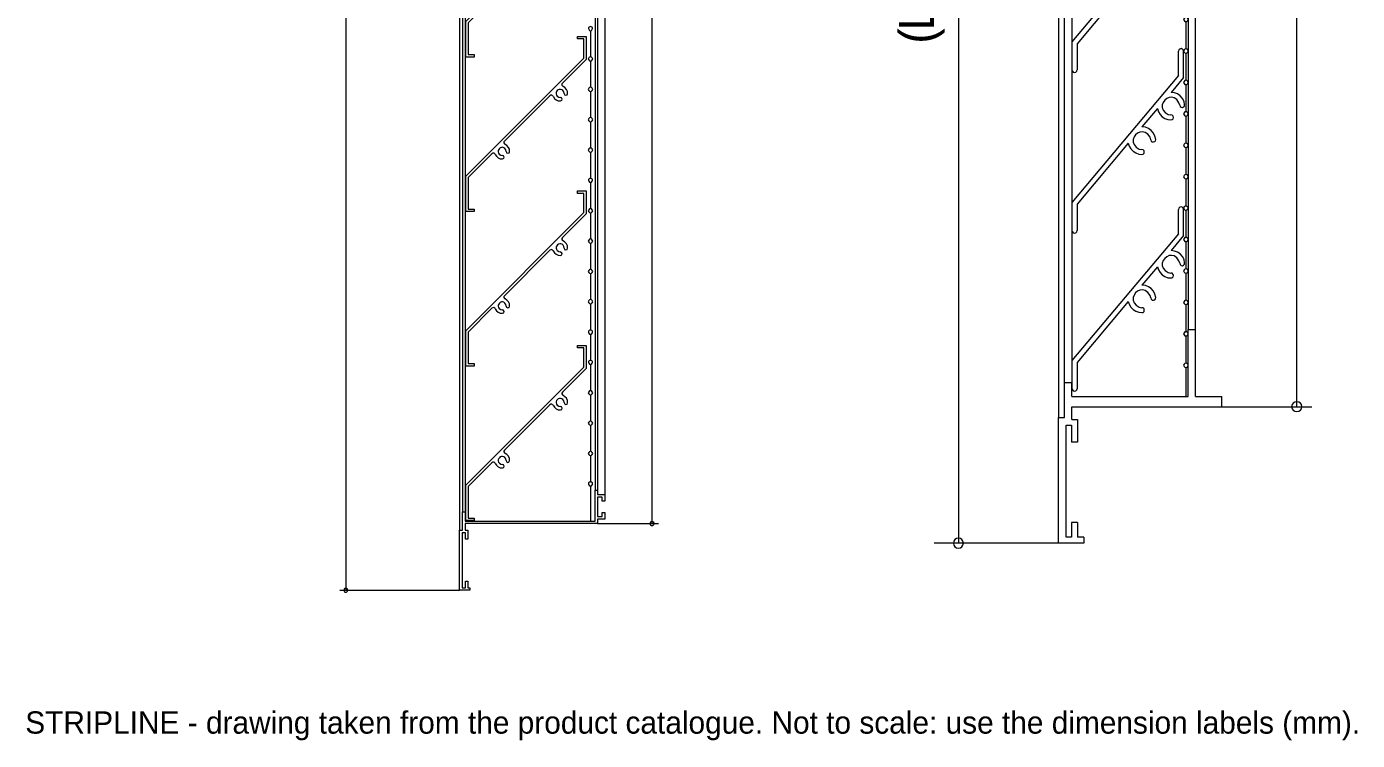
# Model space of a CAD drawing. Extents: x 0 to 239, y -13 to 292.
# Drawn here: x 0.2 to 238.8, y -13.2 to 114.8 of the extents above; entities that cross this region are included whole.
import ezdxf

# ---------------------------------------------------------------- set-up
doc = ezdxf.new("R2010")
doc.units = 0
for name, color, linetype in [('GEOMETRY', 7, 'Continuous'), ('NOTE', 1, 'Continuous'), ('TEXT', 7, 'Continuous')]:
    doc.layers.add(name, color=color, linetype=linetype)

msp = doc.modelspace()

# ---------------------------------------------------------------- linework, layer by layer
at = {"layer": 'GEOMETRY', "lineweight": 13}
for points in [[(57.47, 260.39), (57.47, 13.73)], [(167.32, 251.19), (167.32, 22.16)], [(77.85, 249.63), (77.85, 24.48)], [(112.37, 25.69), (112.37, 248.42)], [(78.39, 246.31), (78.39, 27.8)], [(78.86, 246.31), (78.86, 27.8)], [(102.17, 242.44), (102.17, 31.68)], [(102.6, 242.44), (102.6, 30.89)], [(103.89, 243.22), (103.89, 30.89)], [(185.27, 228.66), (185.27, 44.68)], [(227.96, 46.62), (227.96, 226.67)], [(186.34, 50.97), (186.34, 222.37)], [(187.67, 222.37), (187.67, 50.97)], [(208.49, 212.84), (208.49, 60.5)], [(209.82, 60.5), (209.82, 212.84)], [(84.26, 119.58), (84.18, 119.73), (83.99, 119.81), (83.83, 119.81), (83.67, 119.69), (79.41, 115.47), (79.41, 109.8), (80.47, 109.8), (80.47, 109.34), (78.98, 109.34), (78.98, 115.71), (100.13, 136.86), (100.13, 140.34), (99.04, 140.34), (99.04, 140.77), (100.56, 140.77), (100.56, 136.62), (96.34, 132.36)], [(206.77, 134.82), (187.67, 112.07)], [(197.77, 122.7), (188.59, 111.72)], [(101.35, 114.06), (101.54, 114.1), (101.67, 114.32), (101.72, 114.49), (101.69, 114.62), (101.6, 114.72), (101.49, 114.78), (101.35, 114.8), (101.21, 114.78), (101.09, 114.72), (101, 114.63), (100.98, 114.49), (101.02, 114.32), (101.15, 114.1), (101.35, 114.06), (101.35, 109.37)], [(208.07, 115.69), (208.25, 115.73), (208.41, 115.88), (208.49, 116.07), (208.41, 116.26), (208.25, 116.41), (208.07, 116.45), (207.88, 116.41), (207.76, 116.26), (207.69, 116.07), (207.76, 115.88), (207.88, 115.73), (208.07, 115.69), (208.07, 110.81)], [(84.26, 91.89), (84.18, 92.01), (83.99, 92.09), (83.83, 92.09), (83.67, 92.01), (79.41, 87.75), (79.41, 82.08), (80.47, 82.08), (80.47, 81.65), (78.98, 81.65), (78.98, 87.99), (100.13, 109.14), (100.13, 112.62), (99.04, 112.62), (99.04, 113.05), (100.56, 113.05), (100.56, 108.9), (96.34, 104.64)], [(187.67, 112.07), (187.67, 107.03)], [(188.59, 111.73), (188.59, 107.03)], [(207.69, 110.39), (207.61, 110.62), (207.45, 110.77), (207.23, 110.85), (207, 110.77), (206.85, 110.62), (206.77, 110.39)], [(206.77, 106.01), (206.77, 110.39)], [(208.07, 110.05), (208.25, 110.09), (208.41, 110.23), (208.49, 110.43), (208.41, 110.62), (208.25, 110.77), (208.07, 110.81), (207.88, 110.77), (207.76, 110.62), (207.69, 110.43), (207.76, 110.23), (207.88, 110.09), (208.07, 110.05), (208.07, 105.17)], [(207.69, 105.7), (207.69, 110.39)], [(101.35, 108.63), (101.54, 108.67), (101.66, 108.82), (101.74, 108.98), (101.66, 109.18), (101.54, 109.34), (101.35, 109.37), (101.15, 109.34), (101.03, 109.18), (100.95, 108.98), (101.03, 108.82), (101.15, 108.67), (101.35, 108.63), (101.35, 103.94)], [(187.67, 107.03), (187.75, 106.81), (187.9, 106.66), (188.13, 106.57), (188.36, 106.66), (188.51, 106.81), (188.59, 107.03)], [(206.77, 106.01), (187.67, 83.25)], [(207.69, 105.7), (205.44, 102.99)], [(208.07, 104.41), (208.25, 104.44), (208.41, 104.6), (208.49, 104.79), (208.41, 104.98), (208.25, 105.13), (208.07, 105.17), (207.88, 105.13), (207.76, 104.98), (207.69, 104.79), (207.76, 104.6), (207.88, 104.44), (208.07, 104.41), (208.07, 99.53)], [(96.61, 102.8), (96.58, 103.08), (96.39, 103.33), (96.18, 103.49), (95.96, 103.55), (95.75, 103.54), (95.56, 103.46), (95.39, 103.33), (95.27, 103.15), (95.19, 102.96), (95.18, 102.74), (95.24, 102.53), (95.39, 102.32), (95.64, 102.14), (95.91, 102.1)], [(96.34, 104.64), (96.22, 104.53), (96.22, 104.33), (96.3, 104.17), (96.46, 104.06)], [(97.24, 102.77), (97.2, 103.16), (97.05, 103.55), (96.77, 103.86), (96.46, 104.06)], [(96.61, 102.8), (96.69, 102.57), (96.93, 102.49), (97.16, 102.57), (97.24, 102.77)], [(101.35, 103.19), (101.54, 103.23), (101.66, 103.35), (101.74, 103.55), (101.66, 103.74), (101.54, 103.9), (101.35, 103.94), (101.15, 103.9), (101.03, 103.74), (100.95, 103.55), (101.03, 103.35), (101.15, 103.23), (101.35, 103.19), (101.35, 98.5)], [(207.87, 100.78), (207.76, 101.4), (207.49, 101.93), (207.07, 102.39), (206.58, 102.73), (206.05, 102.92), (205.44, 102.99)], [(94.66, 102.3), (94.54, 102.41), (94.39, 102.49), (94.23, 102.49), (94.07, 102.41), (85.94, 94.28), (85.82, 94.12), (85.82, 93.93), (85.9, 93.77), (86.06, 93.65)], [(94.66, 102.3), (94.89, 101.94), (95.17, 101.67), (95.56, 101.51), (95.95, 101.47)], [(95.95, 101.47), (96.18, 101.59), (96.26, 101.79), (96.14, 102.02), (95.91, 102.1)], [(207, 100.71), (206.85, 101.16), (206.45, 101.71), (206, 102.02), (205.53, 102.14), (205.07, 102.09), (204.65, 101.89), (204.29, 101.59), (204.02, 101.2), (203.86, 100.76), (203.85, 100.29), (204, 99.83), (204.36, 99.4), (204.94, 99.03), (205.4, 98.96)], [(207, 100.71), (207.07, 100.48), (207.27, 100.33), (207.49, 100.29), (207.69, 100.4), (207.84, 100.56), (207.87, 100.78)], [(101.35, 97.72), (101.54, 97.8), (101.66, 97.92), (101.74, 98.11), (101.66, 98.31), (101.54, 98.42), (101.35, 98.5), (101.15, 98.42), (101.03, 98.31), (100.95, 98.11), (101.03, 97.92), (101.15, 97.8), (101.35, 97.72), (101.35, 93.03)], [(203, 100.1), (200.21, 96.82)], [(203, 100.1), (203.15, 99.53), (203.45, 99.07), (203.83, 98.65), (204.29, 98.34), (204.83, 98.12), (205.4, 98.08)], [(205.4, 98.08), (205.63, 98.12), (205.78, 98.27), (205.86, 98.5), (205.78, 98.73), (205.63, 98.92), (205.4, 98.96)], [(208.07, 98.76), (208.25, 98.81), (208.41, 98.96), (208.49, 99.15), (208.41, 99.33), (208.25, 99.49), (208.07, 99.53), (207.88, 99.49), (207.76, 99.33), (207.69, 99.15), (207.76, 98.96), (207.88, 98.81), (208.07, 98.76), (208.07, 93.92)], [(201.78, 94.5), (201.66, 94.96), (201.24, 95.49), (200.78, 95.81), (200.3, 95.92), (199.84, 95.88), (199.42, 95.69), (199.06, 95.39), (198.8, 95.01), (198.65, 94.57), (198.64, 94.1), (198.8, 93.64), (199.15, 93.2), (199.72, 92.82), (200.21, 92.74)], [(202.69, 94.57), (202.54, 95.18), (202.27, 95.72), (201.89, 96.17), (201.39, 96.52), (200.82, 96.74), (200.21, 96.82)], [(86.21, 92.4), (86.18, 92.68), (85.99, 92.94), (85.78, 93.09), (85.57, 93.16), (85.36, 93.15), (85.17, 93.07), (85, 92.94), (84.88, 92.76), (84.8, 92.56), (84.79, 92.35), (84.85, 92.13), (84.99, 91.92), (85.24, 91.73), (85.55, 91.7)], [(86.84, 92.36), (86.8, 92.8), (86.64, 93.14), (86.37, 93.46), (86.06, 93.65)], [(197.77, 93.89), (188.59, 82.95)], [(197.77, 93.89), (197.93, 93.36), (198.23, 92.86), (198.61, 92.44), (199.11, 92.14), (199.64, 91.94), (200.18, 91.87), (200.41, 91.91), (200.6, 92.09), (200.63, 92.28), (200.6, 92.51), (200.41, 92.71), (200.21, 92.74)], [(201.78, 94.5), (201.85, 94.27), (202.04, 94.11), (202.27, 94.11), (202.5, 94.19), (202.65, 94.34), (202.69, 94.57)], [(208.07, 93.12), (208.25, 93.2), (208.41, 93.32), (208.49, 93.51), (208.41, 93.7), (208.25, 93.85), (208.07, 93.92), (207.88, 93.85), (207.76, 93.7), (207.69, 93.51), (207.76, 93.32), (207.88, 93.2), (208.07, 93.12), (208.07, 88.28)], [(84.26, 91.89), (84.49, 91.54), (84.81, 91.27), (85.16, 91.11), (85.55, 91.07)], [(85.55, 91.07), (85.78, 91.19), (85.86, 91.39), (85.75, 91.62), (85.55, 91.7)], [(86.21, 92.4), (86.29, 92.16), (86.53, 92.09), (86.76, 92.16), (86.84, 92.36)], [(101.35, 92.29), (101.54, 92.36), (101.66, 92.48), (101.74, 92.68), (101.66, 92.87), (101.54, 92.99), (101.35, 93.03), (101.15, 92.99), (101.03, 92.87), (100.95, 92.68), (101.03, 92.48), (101.15, 92.36), (101.35, 92.29), (101.35, 87.59)], [(208.07, 87.48), (208.25, 87.56), (208.41, 87.67), (208.49, 87.86), (208.41, 88.09), (208.25, 88.21), (208.07, 88.29), (207.88, 88.21), (207.76, 88.09), (207.69, 87.86), (207.76, 87.67), (207.88, 87.56), (208.07, 87.48), (208.07, 82.64)], [(101.35, 86.85), (101.54, 86.89), (101.67, 87.1), (101.72, 87.27), (101.69, 87.41), (101.6, 87.5), (101.49, 87.56), (101.35, 87.58), (101.21, 87.56), (101.09, 87.51), (101, 87.41), (100.98, 87.27), (101.02, 87.1), (101.15, 86.89), (101.35, 86.85), (101.35, 82.16)], [(84.26, 64.17), (84.18, 64.33), (83.99, 64.4), (83.83, 64.37), (83.67, 64.29), (79.41, 60.03), (79.41, 54.36), (80.47, 54.36), (80.47, 53.93), (78.98, 53.93), (78.98, 60.26), (100.13, 81.45), (100.13, 84.9), (99.04, 84.9), (99.04, 85.37), (100.56, 85.37), (100.56, 81.22), (96.34, 76.96)], [(101.35, 81.42), (101.54, 81.45), (101.66, 81.61), (101.74, 81.76), (101.66, 81.96), (101.54, 82.12), (101.35, 82.16), (101.15, 82.12), (101.03, 81.96), (100.95, 81.76), (101.03, 81.61), (101.15, 81.45), (101.35, 81.42), (101.35, 76.72)], [(187.67, 83.25), (187.67, 78.22)], [(188.59, 82.95), (188.59, 78.22)], [(207.69, 82.03), (207.61, 82.26), (207.45, 82.42), (207.23, 82.49), (207, 82.42), (206.85, 82.26), (206.77, 82.03)], [(206.77, 77.65), (206.77, 82.03)], [(207.69, 77.34), (207.69, 82.03)], [(208.07, 81.84), (208.25, 81.92), (208.42, 82.1), (208.49, 82.27), (208.47, 82.4), (208.39, 82.5), (208.26, 82.57), (208.11, 82.6), (207.96, 82.6), (207.83, 82.55), (207.73, 82.46), (207.7, 82.33), (207.74, 82.15), (207.88, 81.92), (208.07, 81.84), (208.07, 77)], [(96.34, 76.96), (96.22, 76.8), (96.22, 76.61), (96.3, 76.45), (96.46, 76.37)], [(97.24, 75.08), (97.2, 75.47), (97.05, 75.82), (96.77, 76.14), (96.46, 76.37)], [(101.35, 75.98), (101.54, 76.02), (101.66, 76.14), (101.74, 76.33), (101.66, 76.53), (101.54, 76.68), (101.35, 76.72), (101.15, 76.68), (101.03, 76.53), (100.95, 76.33), (101.03, 76.14), (101.15, 76.02), (101.35, 75.98), (101.35, 71.29)], [(187.67, 78.22), (187.75, 77.99), (187.9, 77.84), (188.13, 77.77), (188.36, 77.84), (188.51, 77.99), (188.59, 78.22)], [(206.77, 77.65), (187.67, 54.9)], [(207.69, 77.34), (205.44, 74.64)], [(208.07, 76.24), (208.25, 76.28), (208.41, 76.43), (208.49, 76.62), (208.41, 76.81), (208.25, 76.96), (208.07, 77), (207.88, 76.96), (207.76, 76.81), (207.69, 76.62), (207.76, 76.43), (207.88, 76.28), (208.07, 76.24), (208.07, 71.36)], [(94.66, 74.57), (94.54, 74.73), (94.39, 74.81), (94.23, 74.76), (94.07, 74.69), (85.94, 66.55), (85.82, 66.4), (85.82, 66.24), (85.9, 66.05), (86.06, 65.97)], [(94.66, 74.57), (94.89, 74.22), (95.17, 73.98), (95.56, 73.83), (95.95, 73.75)], [(96.61, 75.08), (96.58, 75.35), (96.42, 75.6), (96.24, 75.76), (96.03, 75.83), (95.82, 75.83), (95.61, 75.76), (95.43, 75.64), (95.29, 75.48), (95.2, 75.29), (95.17, 75.08), (95.23, 74.87), (95.38, 74.65), (95.64, 74.45), (95.91, 74.41)], [(95.95, 73.75), (96.18, 73.87), (96.26, 74.1), (96.14, 74.3), (95.91, 74.41)], [(96.61, 75.08), (96.69, 74.85), (96.93, 74.77), (97.16, 74.85), (97.24, 75.08)], [(207.87, 72.43), (207.76, 73.04), (207.49, 73.57), (207.07, 74.03), (206.58, 74.37), (206.05, 74.56), (205.44, 74.64)], [(203, 71.74), (200.21, 68.46)], [(203, 71.74), (203.15, 71.17), (203.45, 70.71), (203.83, 70.29), (204.29, 69.99), (204.83, 69.76), (205.4, 69.72)], [(207, 72.35), (206.85, 72.81), (206.45, 73.35), (206, 73.67), (205.53, 73.78), (205.07, 73.73), (204.65, 73.53), (204.29, 73.23), (204.02, 72.84), (203.86, 72.4), (203.85, 71.94), (204, 71.47), (204.36, 71.05), (204.94, 70.68), (205.4, 70.6)], [(207, 72.35), (207.07, 72.12), (207.27, 71.97), (207.49, 71.93), (207.69, 72.05), (207.84, 72.2), (207.87, 72.43)], [(101.35, 70.54), (101.54, 70.58), (101.66, 70.7), (101.74, 70.9), (101.66, 71.09), (101.54, 71.21), (101.35, 71.29), (101.15, 71.21), (101.03, 71.09), (100.95, 70.9), (101.03, 70.7), (101.15, 70.58), (101.35, 70.54), (101.35, 65.85)], [(205.4, 69.72), (205.63, 69.76), (205.78, 69.91), (205.86, 70.14), (205.78, 70.37), (205.63, 70.56), (205.4, 70.6)], [(208.07, 70.6), (208.25, 70.64), (208.41, 70.79), (208.49, 70.98), (208.41, 71.17), (208.25, 71.32), (208.07, 71.36), (207.88, 71.32), (207.76, 71.17), (207.69, 70.98), (207.76, 70.79), (207.88, 70.64), (208.07, 70.6), (208.07, 65.72)], [(201.78, 66.14), (201.66, 66.6), (201.24, 67.13), (200.78, 67.45), (200.31, 67.57), (199.85, 67.52), (199.42, 67.33), (199.07, 67.03), (198.8, 66.65), (198.65, 66.21), (198.64, 65.75), (198.8, 65.28), (199.15, 64.84), (199.72, 64.46), (200.21, 64.39)], [(202.69, 66.22), (202.54, 66.83), (202.27, 67.36), (201.89, 67.82), (201.39, 68.16), (200.82, 68.39), (200.21, 68.46)], [(86.21, 64.68), (86.18, 64.99), (85.99, 65.23), (85.79, 65.38), (85.58, 65.44), (85.37, 65.42), (85.17, 65.35), (85.01, 65.22), (84.88, 65.05), (84.8, 64.86), (84.79, 64.65), (84.85, 64.44), (84.99, 64.24), (85.24, 64.05), (85.55, 64.01)], [(86.84, 64.68), (86.8, 65.07), (86.64, 65.42), (86.37, 65.74), (86.06, 65.97)], [(86.21, 64.68), (86.29, 64.48), (86.53, 64.37), (86.76, 64.44), (86.84, 64.68)], [(101.35, 65.07), (101.54, 65.15), (101.66, 65.26), (101.74, 65.46), (101.66, 65.66), (101.54, 65.78), (101.35, 65.85), (101.15, 65.78), (101.03, 65.66), (100.95, 65.46), (101.03, 65.26), (101.15, 65.15), (101.35, 65.07), (101.35, 60.38)], [(197.77, 65.53), (188.59, 54.59)], [(197.77, 65.53), (197.93, 65), (198.23, 64.5), (198.61, 64.08), (199.11, 63.77), (199.64, 63.58), (200.18, 63.51), (200.41, 63.55), (200.6, 63.74), (200.63, 63.93), (200.6, 64.16), (200.41, 64.34), (200.21, 64.39)], [(201.78, 66.14), (201.85, 65.91), (202.04, 65.76), (202.27, 65.72), (202.5, 65.83), (202.65, 65.99), (202.69, 66.22)], [(208.07, 64.96), (208.25, 65), (208.41, 65.15), (208.49, 65.34), (208.41, 65.53), (208.25, 65.68), (208.07, 65.72), (207.88, 65.68), (207.76, 65.53), (207.69, 65.34), (207.76, 65.15), (207.88, 65), (208.07, 64.96), (208.07, 60.08)], [(84.26, 64.17), (84.49, 63.86), (84.81, 63.58), (85.16, 63.43), (85.55, 63.39)], [(85.55, 63.39), (85.78, 63.47), (85.86, 63.7), (85.75, 63.9), (85.55, 64.01)], [(101.35, 59.63), (101.54, 59.67), (101.68, 59.89), (101.73, 60.06), (101.7, 60.19), (101.61, 60.29), (101.49, 60.35), (101.35, 60.37), (101.2, 60.35), (101.08, 60.29), (100.99, 60.2), (100.96, 60.06), (101.01, 59.89), (101.15, 59.67), (101.35, 59.63), (101.35, 54.94)], [(208.07, 59.32), (208.25, 59.35), (208.41, 59.51), (208.49, 59.7), (208.41, 59.89), (208.25, 60.04), (208.07, 60.08), (207.88, 60.04), (207.76, 59.89), (207.69, 59.7), (207.76, 59.51), (207.88, 59.35), (208.07, 59.32), (208.07, 54.44)], [(208.49, 60.5), (209.82, 60.5)], [(208.49, 48.45), (208.49, 60.5)], [(209.82, 48.45), (209.82, 60.5)], [(84.26, 36.48), (84.18, 36.6), (83.99, 36.68), (83.83, 36.68), (83.67, 36.6), (79.41, 32.34), (79.41, 26.67), (80.47, 26.67), (80.47, 26.2), (78.98, 26.2), (78.98, 32.58), (100.13, 53.73), (100.13, 57.21), (99.04, 57.21), (99.04, 57.64), (100.56, 57.64), (100.56, 53.49), (96.34, 49.23)], [(101.35, 54.2), (101.54, 54.24), (101.67, 54.45), (101.72, 54.62), (101.69, 54.76), (101.6, 54.85), (101.49, 54.91), (101.35, 54.93), (101.21, 54.91), (101.09, 54.86), (101, 54.76), (100.98, 54.62), (101.02, 54.45), (101.15, 54.24), (101.35, 54.2), (101.35, 49.51)], [(187.67, 54.9), (187.67, 49.87)], [(188.59, 54.59), (188.59, 49.86)], [(208.07, 53.68), (208.25, 53.71), (208.41, 53.87), (208.49, 54.06), (208.41, 54.25), (208.25, 54.4), (208.07, 54.44), (207.88, 54.4), (207.76, 54.25), (207.69, 54.06), (207.76, 53.87), (207.88, 53.71), (208.07, 53.68), (208.07, 48.45)], [(186.34, 44.68), (186.34, 50.97)], [(186.34, 50.97), (187.67, 50.97)], [(187.67, 48.45), (187.67, 50.97)], [(96.61, 47.39), (96.58, 47.67), (96.4, 47.92), (96.19, 48.07), (95.98, 48.13), (95.77, 48.11), (95.57, 48.03), (95.4, 47.9), (95.27, 47.73), (95.19, 47.54), (95.18, 47.33), (95.24, 47.11), (95.39, 46.91), (95.64, 46.73), (95.91, 46.69)], [(96.34, 49.23), (96.22, 49.08), (96.22, 48.92), (96.3, 48.76), (96.46, 48.65)], [(97.24, 47.36), (97.2, 47.75), (97.05, 48.14), (96.77, 48.41), (96.46, 48.65)], [(101.35, 48.76), (101.54, 48.8), (101.66, 48.96), (101.74, 49.12), (101.66, 49.31), (101.54, 49.47), (101.35, 49.51), (101.15, 49.47), (101.03, 49.31), (100.95, 49.12), (101.03, 48.96), (101.15, 48.8), (101.35, 48.76), (101.35, 44.07)], [(187.67, 49.86), (187.75, 49.64), (187.9, 49.48), (188.13, 49.41), (188.36, 49.48), (188.51, 49.64), (188.59, 49.86)], [(187.67, 48.45), (208.49, 48.45)], [(209.82, 48.45), (214.51, 48.45)], [(214.51, 46.62), (214.51, 48.45)], [(94.66, 46.89), (94.54, 47), (94.39, 47.08), (94.23, 47.08), (94.07, 46.96), (85.94, 38.83), (85.82, 38.68), (85.82, 38.52), (85.9, 38.36), (86.06, 38.24)], [(94.66, 46.89), (94.89, 46.53), (95.17, 46.26), (95.56, 46.1), (95.95, 46.06)], [(95.95, 46.06), (96.18, 46.14), (96.26, 46.38), (96.14, 46.61), (95.91, 46.69)], [(96.61, 47.39), (96.69, 47.16), (96.93, 47.04), (97.16, 47.12), (97.24, 47.36)], [(187.67, 46.62), (214.51, 46.62)], [(187.67, 44.37), (187.67, 46.62)], [(214.51, 46.62), (230.67, 46.62)], [(101.35, 43.33), (101.54, 43.37), (101.66, 43.48), (101.74, 43.68), (101.66, 43.88), (101.54, 43.99), (101.35, 44.07), (101.15, 43.99), (101.03, 43.88), (100.95, 43.68), (101.03, 43.48), (101.15, 43.37), (101.35, 43.33), (101.35, 38.64)], [(185.27, 22.16), (185.27, 44.68)], [(185.27, 44.68), (186.34, 44.68)], [(186.61, 23.22), (186.61, 43.31)], [(186.61, 43.31), (187.6, 43.31)], [(187.6, 43.31), (187.6, 40.26)], [(187.67, 44.37), (188.66, 44.37)], [(188.66, 44.37), (188.66, 40.26)], [(86.84, 36.96), (86.8, 37.35), (86.64, 37.74), (86.37, 38.05), (86.06, 38.24)], [(101.35, 37.86), (101.54, 37.93), (101.66, 38.05), (101.74, 38.25), (101.66, 38.44), (101.54, 38.56), (101.35, 38.64), (101.15, 38.56), (101.03, 38.44), (100.95, 38.25), (101.03, 38.05), (101.15, 37.93), (101.35, 37.86), (101.35, 33.16)], [(188.66, 40.26), (187.6, 40.26)], [(84.26, 36.48), (84.49, 36.13), (84.81, 35.86), (85.16, 35.7), (85.55, 35.66)], [(86.21, 36.99), (86.18, 37.27), (85.98, 37.52), (85.78, 37.67), (85.56, 37.73), (85.36, 37.71), (85.17, 37.63), (85, 37.49), (84.88, 37.32), (84.81, 37.12), (84.79, 36.91), (84.85, 36.7), (85, 36.5), (85.24, 36.33), (85.55, 36.29)], [(85.55, 35.66), (85.78, 35.74), (85.86, 35.98), (85.75, 36.21), (85.55, 36.29)], [(86.21, 36.99), (86.29, 36.76), (86.53, 36.64), (86.76, 36.76), (86.84, 36.96)], [(101.35, 32.42), (101.54, 32.46), (101.68, 32.67), (101.73, 32.84), (101.7, 32.98), (101.61, 33.08), (101.49, 33.13), (101.35, 33.15), (101.2, 33.13), (101.08, 33.08), (100.99, 32.98), (100.96, 32.85), (101.01, 32.67), (101.15, 32.46), (101.35, 32.42), (101.35, 26.13)], [(102.6, 25.69), (113.51, 25.69)], [(187.6, 25.85), (187.6, 23.22)], [(188.66, 25.85), (187.6, 25.85)], [(188.66, 25.85), (188.66, 23.22)], [(185.27, 22.16), (162.98, 22.16)], [(189.77, 22.16), (185.27, 22.16)], [(187.6, 23.22), (186.61, 23.22)], [(189.77, 23.22), (188.67, 23.22)], [(189.77, 23.22), (189.77, 22.16)], [(56.38, 13.73), (77.85, 13.73)]]:
    msp.add_lwpolyline(points, dxfattribs=at)
for points in [[(228.88, 46.62), (228.8, 47.01), (228.61, 47.27), (228.31, 47.46), (227.96, 47.54), (227.62, 47.46), (227.31, 47.27), (227.12, 47.01), (227.05, 46.62), (227.12, 46.28), (227.31, 46.02), (227.62, 45.82), (227.96, 45.75), (228.31, 45.82), (228.61, 46.02), (228.8, 46.28), (228.88, 46.62)], [(102.6, 25.69), (78.86, 25.69), (78.86, 24.48), (79.37, 24.48), (79.37, 22.88), (78.94, 22.88), (78.94, 24.01), (78.32, 24.01), (78.32, 14.16), (78.94, 14.16), (78.94, 15.33), (79.37, 15.33), (79.37, 14.16), (79.68, 14.16), (79.68, 13.73), (77.85, 13.73), (77.85, 24.48), (78.39, 24.48), (78.39, 27.8), (78.86, 27.8), (78.86, 26.13), (102.17, 26.13), (102.17, 31.68), (102.6, 31.68), (102.6, 30.89), (103.89, 30.89), (103.89, 29.68), (103.46, 29.68), (103.46, 30.42), (102.6, 30.42), (102.6, 26.94), (103.46, 26.94), (103.46, 27.65), (103.89, 27.65), (103.89, 26.47), (102.6, 26.47), (102.6, 25.69)], [(112.76, 25.69), (112.72, 25.89), (112.5, 26.01), (112.31, 26.04), (112.18, 26.01), (112.09, 25.92), (112.04, 25.81), (112.03, 25.67), (112.05, 25.54), (112.12, 25.42), (112.22, 25.35), (112.36, 25.32), (112.53, 25.36), (112.72, 25.5), (112.76, 25.69)], [(168.2, 22.16), (168.12, 22.5), (167.93, 22.8), (167.67, 22.99), (167.32, 23.07), (166.98, 22.99), (166.68, 22.8), (166.48, 22.5), (166.41, 22.16), (166.48, 21.81), (166.68, 21.5), (166.98, 21.31), (167.32, 21.24), (167.67, 21.31), (167.93, 21.5), (168.12, 21.81), (168.2, 22.16)], [(57.86, 13.73), (57.79, 13.92), (57.58, 14.05), (57.41, 14.08), (57.28, 14.05), (57.2, 13.97), (57.15, 13.85), (57.13, 13.71), (57.16, 13.58), (57.22, 13.46), (57.31, 13.38), (57.44, 13.36), (57.6, 13.4), (57.79, 13.53), (57.86, 13.73)]]:
    msp.add_lwpolyline(points, close=True, dxfattribs=at)

# ---------------------------------------------------------------- texts
at = {"layer": 'NOTE'}
msp.add_text('STRIPLINE - drawing taken from the product catalogue. Not to scale: use the dimension labels (mm).', height=4, dxfattribs=at).set_placement((0, -12))
at = {"layer": 'TEXT'}
for s, p in [('L', (162.92, 114.1)), ('(', (162.95, 111.73))]:
    msp.add_text(s, height=6.24, rotation=90, dxfattribs=at).set_placement(p)

doc.saveas('drawing.dxf')
